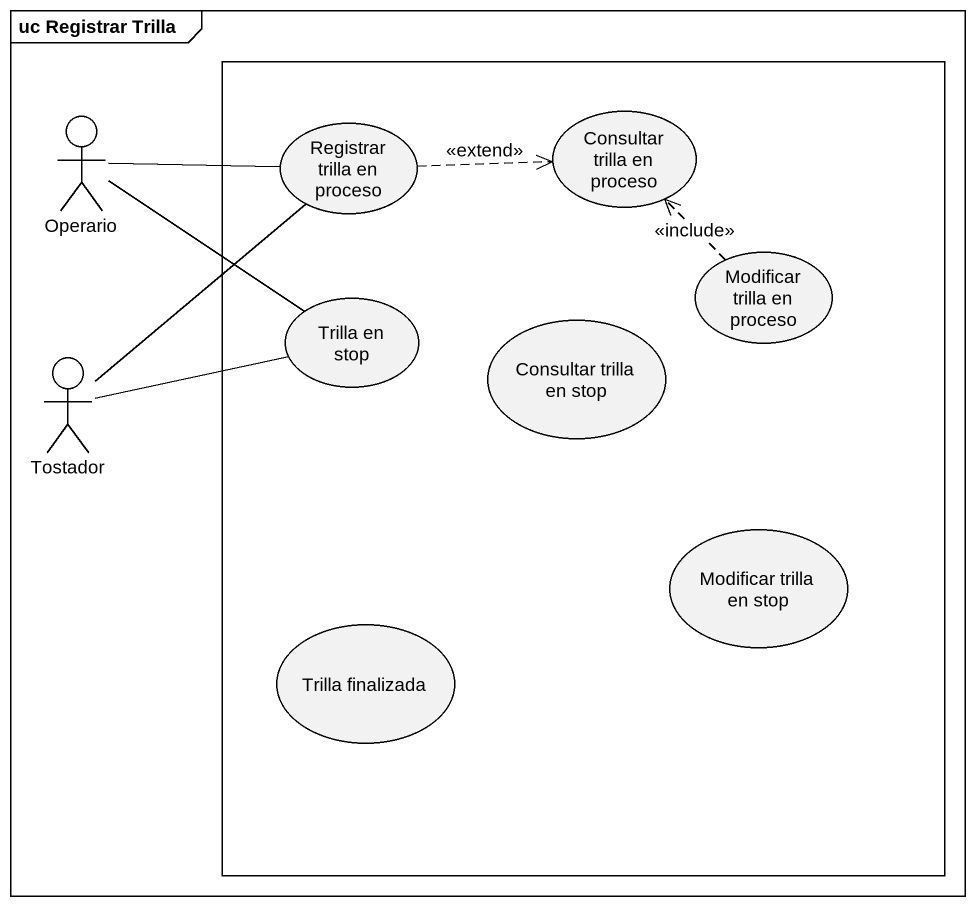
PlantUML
@startuml
mainframe uc Registrar Trilla
rectangle " " as rectangle1 #FFFFFF {
  usecase "Registrar trilla en proceso" as Registrar_trilla_en_proceso
  usecase "Consultar trilla en proceso" as Consultar_trilla_en_proceso
  usecase "Trilla en stop" as Trilla_en_stop
  usecase "Modificar trilla en proceso" as Modificar_trilla_en_proceso
  usecase "Consultar trilla en stop" as Consultar_trilla_en_stop
  usecase "Modificar trilla en stop" as Modificar_trilla_en_stop
  usecase "Trilla finalizada" as Trilla_finalizada
}
actor Operario
actor Tostador
Operario -right- Registrar_trilla_en_proceso
Operario -right- Trilla_en_stop
Registrar_trilla_en_proceso .right.> Consultar_trilla_en_proceso : <<extend>>
Modificar_trilla_en_proceso .up.> Consultar_trilla_en_proceso : <<include>>
Tostador -up- Registrar_trilla_en_proceso
Tostador -right- Trilla_en_stop
@enduml
